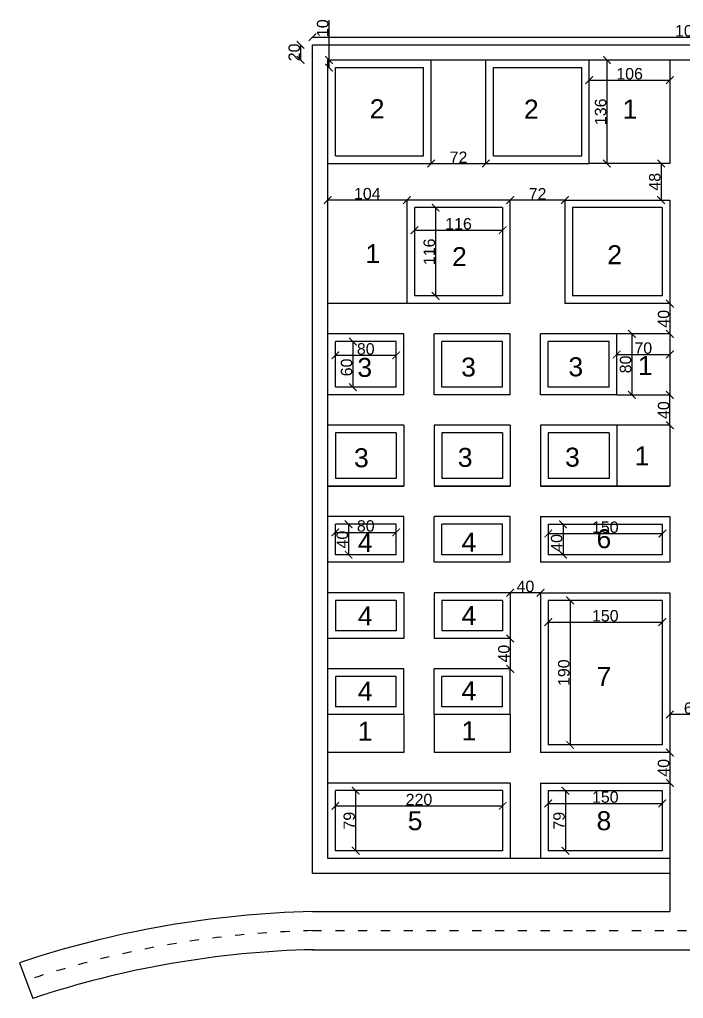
# Model space of a CAD drawing. Header units: feet. Extents: x 191 to 9673, y 164 to 2288.
# Drawn here: x 191 to 1064, y 164 to 1450 of the extents above; entities that cross this region are included whole.
import ezdxf

# ---------------------------------------------------------------- set-up
doc = ezdxf.new("R2010")
doc.units = ezdxf.units.FT
doc.linetypes.add('ACAD_ISO03W100', pattern=[30, 12, -18])
for name, color, linetype in [('ANNOTATIONS', 7, 'Continuous'), ('DIMENSIONS', 6, 'Continuous'), ('WALL', 7, 'Continuous')]:
    doc.layers.add(name, color=color, linetype=linetype)
doc.styles.get("Standard").update_dxf_attribs({"font": 'arial.ttf'})
doc.dimstyles.new('ISO-25', dxfattribs={"dimtxt": 15, "dimasz": 10, "dimexe": 1.25, "dimexo": 0.625, "dimtad": 1, "dimtxsty": 'Standard', "dimblk": 'ARCHTICK', "dimcen": 2.5, "dimse1": 1, "dimse2": 1, "dimadec": 0, "dimazin": 0, "dimtfac": 1, "dimtmove": 0, "dimatfit": 3, "dimldrblk": 'ARCHTICK', "dimfxl": 1, "dimarcsym": 0})

# ---------------------------------------------------------------- blocks, each defined once
blk = doc.blocks.new('_ArchTick')
at = {"color": 0, "linetype": 'ByBlock', "const_width": 0.15}
blk.add_lwpolyline([(-0.5, -0.5), (0.5, 0.5)], dxfattribs=at)
blk = doc.blocks.new('*D102')
at = {"layer": 'Defpoints', "color": 0, "lineweight": 211, "transparency": 16777216}
for p in [(710.3, 1181.9), (826.3, 1181.9), (826.3, 1173.1)]:
    blk.add_point(p, dxfattribs=at)
at = {"layer": 'DIMENSIONS', "color": 0, "lineweight": -2, "transparency": 16777216}
blk.add_line((710.3, 1173.1), (826.3, 1173.1), dxfattribs=at)
at = {"layer": 'DIMENSIONS', "color": 0, "lineweight": -2, "transparency": 16777216, "xscale": 10, "yscale": 10, "zscale": 10, "rotation": 180}
blk.add_blockref('_ArchTick', (710.3, 1173.1), dxfattribs=at)
at = {"layer": 'DIMENSIONS', "color": 0, "lineweight": -2, "transparency": 16777216, "xscale": 10, "yscale": 10, "zscale": 10}
blk.add_blockref('_ArchTick', (826.3, 1173.1), dxfattribs=at)
at = {"layer": 'DIMENSIONS', "color": 0, "transparency": 16777216, "insert": (768.3, 1181.4), "char_height": 15, "attachment_point": 5}
blk.add_mtext('116', dxfattribs=at)
blk = doc.blocks.new('*D131')
at = {"layer": 'Defpoints', "color": 0, "lineweight": 211, "transparency": 16777216}
for p in [(710.3, 1202.7), (710.3, 1086.7), (738.2, 1086.7)]:
    blk.add_point(p, dxfattribs=at)
at = {"layer": 'DIMENSIONS', "color": 0, "lineweight": -2, "transparency": 16777216}
blk.add_line((738.2, 1202.7), (738.2, 1086.7), dxfattribs=at)
at = {"layer": 'DIMENSIONS', "color": 0, "lineweight": -2, "transparency": 16777216, "xscale": 10, "yscale": 10, "zscale": 10}
for p, rotation in [((738.2, 1202.7), 90), ((738.2, 1086.7), 270)]:
    blk.add_blockref('_ArchTick', p, dxfattribs=dict(at, rotation=rotation))
at = {"layer": 'DIMENSIONS', "color": 0, "transparency": 16777216, "insert": (729.9, 1144.7), "char_height": 15, "attachment_point": 5, "rotation": 90}
blk.add_mtext('116', dxfattribs=at)
blk = doc.blocks.new('*D132')
at = {"layer": 'Defpoints', "color": 0, "lineweight": 211, "transparency": 16777216}
for p in [(606.3, 1026.7), (686.3, 1026.7), (686.3, 1008.7)]:
    blk.add_point(p, dxfattribs=at)
at = {"layer": 'DIMENSIONS', "color": 0, "lineweight": -2, "transparency": 16777216}
blk.add_line((606.3, 1008.7), (686.3, 1008.7), dxfattribs=at)
at = {"layer": 'DIMENSIONS', "color": 0, "lineweight": -2, "transparency": 16777216, "xscale": 10, "yscale": 10, "zscale": 10, "rotation": 180}
blk.add_blockref('_ArchTick', (606.3, 1008.7), dxfattribs=at)
at = {"layer": 'DIMENSIONS', "color": 0, "lineweight": -2, "transparency": 16777216, "xscale": 10, "yscale": 10, "zscale": 10}
blk.add_blockref('_ArchTick', (686.3, 1008.7), dxfattribs=at)
at = {"layer": 'DIMENSIONS', "color": 0, "transparency": 16777216, "insert": (646.3, 1017), "char_height": 15, "attachment_point": 5}
blk.add_mtext('80', dxfattribs=at)
blk = doc.blocks.new('*D133')
at = {"layer": 'Defpoints', "color": 0, "lineweight": 211, "transparency": 16777216}
for p in [(608.1, 1026.7), (608.1, 966.7), (629.4, 966.7)]:
    blk.add_point(p, dxfattribs=at)
at = {"layer": 'DIMENSIONS', "color": 0, "lineweight": -2, "transparency": 16777216}
blk.add_line((629.4, 1026.7), (629.4, 966.7), dxfattribs=at)
at = {"layer": 'DIMENSIONS', "color": 0, "lineweight": -2, "transparency": 16777216, "xscale": 10, "yscale": 10, "zscale": 10}
for p, rotation in [((629.4, 1026.7), 90), ((629.4, 966.7), 270)]:
    blk.add_blockref('_ArchTick', p, dxfattribs=dict(at, rotation=rotation))
at = {"layer": 'DIMENSIONS', "color": 0, "transparency": 16777216, "insert": (621.1, 992.8), "char_height": 15, "attachment_point": 5, "rotation": 90}
blk.add_mtext('60', dxfattribs=at)
blk = doc.blocks.new('*D121')
at = {"layer": 'Defpoints', "color": 0, "lineweight": 211, "transparency": 16777216}
for p in [(886.3, 686.7), (1036.3, 686.7), (1036.3, 658.1)]:
    blk.add_point(p, dxfattribs=at)
at = {"layer": 'DIMENSIONS', "color": 0, "lineweight": -2, "transparency": 16777216}
blk.add_line((886.3, 658.1), (1036.3, 658.1), dxfattribs=at)
at = {"layer": 'DIMENSIONS', "color": 0, "lineweight": -2, "transparency": 16777216, "xscale": 10, "yscale": 10, "zscale": 10, "rotation": 180}
blk.add_blockref('_ArchTick', (886.3, 658.1), dxfattribs=at)
at = {"layer": 'DIMENSIONS', "color": 0, "lineweight": -2, "transparency": 16777216, "xscale": 10, "yscale": 10, "zscale": 10}
blk.add_blockref('_ArchTick', (1036.3, 658.1), dxfattribs=at)
at = {"layer": 'DIMENSIONS', "color": 0, "transparency": 16777216, "insert": (961.3, 666.4), "char_height": 15, "attachment_point": 5}
blk.add_mtext('150', dxfattribs=at)
blk = doc.blocks.new('*D122')
at = {"layer": 'Defpoints', "color": 0, "lineweight": 211, "transparency": 16777216}
for p in [(886.3, 686.7), (886.3, 496.7), (915.1, 496.7)]:
    blk.add_point(p, dxfattribs=at)
at = {"layer": 'DIMENSIONS', "color": 0, "lineweight": -2, "transparency": 16777216}
blk.add_line((915.1, 686.7), (915.1, 496.7), dxfattribs=at)
at = {"layer": 'DIMENSIONS', "color": 0, "lineweight": -2, "transparency": 16777216, "xscale": 10, "yscale": 10, "zscale": 10}
for p, rotation in [((915.1, 686.7), 90), ((915.1, 496.7), 270)]:
    blk.add_blockref('_ArchTick', p, dxfattribs=dict(at, rotation=rotation))
at = {"layer": 'DIMENSIONS', "color": 0, "transparency": 16777216, "insert": (906.8, 591.7), "char_height": 15, "attachment_point": 5, "rotation": 90}
blk.add_mtext('190', dxfattribs=at)
blk = doc.blocks.new('*D123')
at = {"layer": 'Defpoints', "color": 0, "lineweight": 211, "transparency": 16777216}
for p in [(606.3, 786.7), (686.3, 786.7), (686.3, 776.1)]:
    blk.add_point(p, dxfattribs=at)
at = {"layer": 'DIMENSIONS', "color": 0, "lineweight": -2, "transparency": 16777216}
blk.add_line((606.3, 776.1), (686.3, 776.1), dxfattribs=at)
at = {"layer": 'DIMENSIONS', "color": 0, "lineweight": -2, "transparency": 16777216, "xscale": 10, "yscale": 10, "zscale": 10, "rotation": 180}
blk.add_blockref('_ArchTick', (606.3, 776.1), dxfattribs=at)
at = {"layer": 'DIMENSIONS', "color": 0, "lineweight": -2, "transparency": 16777216, "xscale": 10, "yscale": 10, "zscale": 10}
blk.add_blockref('_ArchTick', (686.3, 776.1), dxfattribs=at)
at = {"layer": 'DIMENSIONS', "color": 0, "transparency": 16777216, "insert": (646.3, 784.4), "char_height": 15, "attachment_point": 5}
blk.add_mtext('80', dxfattribs=at)
blk = doc.blocks.new('*D124')
at = {"layer": 'Defpoints', "color": 0, "lineweight": 211, "transparency": 16777216}
for p in [(606.3, 786.7), (606.3, 746.7), (623.7, 746.7)]:
    blk.add_point(p, dxfattribs=at)
at = {"layer": 'DIMENSIONS', "color": 0, "lineweight": -2, "transparency": 16777216}
blk.add_line((623.7, 786.7), (623.7, 746.7), dxfattribs=at)
at = {"layer": 'DIMENSIONS', "color": 0, "lineweight": -2, "transparency": 16777216, "xscale": 10, "yscale": 10, "zscale": 10}
for p, rotation in [((623.7, 786.7), 90), ((623.7, 746.7), 270)]:
    blk.add_blockref('_ArchTick', p, dxfattribs=dict(at, rotation=rotation))
at = {"layer": 'DIMENSIONS', "color": 0, "transparency": 16777216, "insert": (615.5, 766.6), "char_height": 15, "attachment_point": 5, "rotation": 90}
blk.add_mtext('40', dxfattribs=at)
blk = doc.blocks.new('*D110')
at = {"layer": 'Defpoints', "color": 0, "lineweight": 211, "transparency": 16777216}
for p in [(1046.3, 1260.7), (1034.7, 1212.7), (1046.3, 1212.7)]:
    blk.add_point(p, dxfattribs=at)
at = {"layer": 'DIMENSIONS', "color": 0, "lineweight": -2, "transparency": 16777216}
blk.add_line((1034.7, 1260.7), (1034.7, 1212.7), dxfattribs=at)
at = {"layer": 'DIMENSIONS', "color": 0, "lineweight": -2, "transparency": 16777216, "xscale": 10, "yscale": 10, "zscale": 10}
for p, rotation in [((1034.7, 1260.7), 90), ((1034.7, 1212.7), 270)]:
    blk.add_blockref('_ArchTick', p, dxfattribs=dict(at, rotation=rotation))
at = {"layer": 'DIMENSIONS', "color": 0, "transparency": 16777216, "insert": (1026.4, 1236.7), "char_height": 15, "attachment_point": 5, "rotation": 90}
blk.add_mtext('48', dxfattribs=at)
blk = doc.blocks.new('*D111')
at = {"layer": 'Defpoints', "color": 0, "lineweight": 211, "transparency": 16777216}
for p in [(1046.3, 1076.7), (1046.3, 1036.7), (1046.3, 1036.7)]:
    blk.add_point(p, dxfattribs=at)
at = {"layer": 'DIMENSIONS', "color": 0, "lineweight": -2, "transparency": 16777216}
blk.add_line((1046.3, 1076.7), (1046.3, 1036.7), dxfattribs=at)
at = {"layer": 'DIMENSIONS', "color": 0, "lineweight": -2, "transparency": 16777216, "xscale": 10, "yscale": 10, "zscale": 10}
for p, rotation in [((1046.3, 1076.7), 90), ((1046.3, 1036.7), 270)]:
    blk.add_blockref('_ArchTick', p, dxfattribs=dict(at, rotation=rotation))
at = {"layer": 'DIMENSIONS', "color": 0, "transparency": 16777216, "insert": (1038, 1056.7), "char_height": 15, "attachment_point": 5, "rotation": 90}
blk.add_mtext('40', dxfattribs=at)
blk = doc.blocks.new('*D112')
at = {"layer": 'Defpoints', "color": 0, "lineweight": 211, "transparency": 16777216}
for p in [(886.3, 436.7), (1036.3, 436.7), (1036.3, 419.9)]:
    blk.add_point(p, dxfattribs=at)
at = {"layer": 'DIMENSIONS', "color": 0, "lineweight": -2, "transparency": 16777216}
blk.add_line((886.3, 419.9), (1036.3, 419.9), dxfattribs=at)
at = {"layer": 'DIMENSIONS', "color": 0, "lineweight": -2, "transparency": 16777216, "xscale": 10, "yscale": 10, "zscale": 10, "rotation": 180}
blk.add_blockref('_ArchTick', (886.3, 419.9), dxfattribs=at)
at = {"layer": 'DIMENSIONS', "color": 0, "lineweight": -2, "transparency": 16777216, "xscale": 10, "yscale": 10, "zscale": 10}
blk.add_blockref('_ArchTick', (1036.3, 419.9), dxfattribs=at)
at = {"layer": 'DIMENSIONS', "color": 0, "transparency": 16777216, "insert": (961.3, 428.2), "char_height": 15, "attachment_point": 5}
blk.add_mtext('150', dxfattribs=at)
blk = doc.blocks.new('*D113')
at = {"layer": 'Defpoints', "color": 0, "lineweight": 211, "transparency": 16777216}
for p in [(886.3, 436.7), (886.3, 357.7), (908.9, 357.7)]:
    blk.add_point(p, dxfattribs=at)
at = {"layer": 'DIMENSIONS', "color": 0, "lineweight": -2, "transparency": 16777216}
blk.add_line((908.9, 436.7), (908.9, 357.7), dxfattribs=at)
at = {"layer": 'DIMENSIONS', "color": 0, "lineweight": -2, "transparency": 16777216, "xscale": 10, "yscale": 10, "zscale": 10}
for p, rotation in [((908.9, 436.7), 90), ((908.9, 357.7), 270)]:
    blk.add_blockref('_ArchTick', p, dxfattribs=dict(at, rotation=rotation))
at = {"layer": 'DIMENSIONS', "color": 0, "transparency": 16777216, "insert": (900.6, 397.2), "char_height": 15, "attachment_point": 5, "rotation": 90}
blk.add_mtext('79', dxfattribs=at)
blk = doc.blocks.new('*D139')
at = {"layer": 'Defpoints', "color": 0, "lineweight": 211, "transparency": 16777216}
for p in [(886.3, 786.7), (1036.3, 786.7), (1036.3, 774.5)]:
    blk.add_point(p, dxfattribs=at)
at = {"layer": 'DIMENSIONS', "color": 0, "lineweight": -2, "transparency": 16777216}
blk.add_line((886.3, 774.5), (1036.3, 774.5), dxfattribs=at)
at = {"layer": 'DIMENSIONS', "color": 0, "lineweight": -2, "transparency": 16777216, "xscale": 10, "yscale": 10, "zscale": 10, "rotation": 180}
blk.add_blockref('_ArchTick', (886.3, 774.5), dxfattribs=at)
at = {"layer": 'DIMENSIONS', "color": 0, "lineweight": -2, "transparency": 16777216, "xscale": 10, "yscale": 10, "zscale": 10}
blk.add_blockref('_ArchTick', (1036.3, 774.5), dxfattribs=at)
at = {"layer": 'DIMENSIONS', "color": 0, "transparency": 16777216, "insert": (961.3, 782.8), "char_height": 15, "attachment_point": 5}
blk.add_mtext('150', dxfattribs=at)
blk = doc.blocks.new('*D140')
at = {"layer": 'Defpoints', "color": 0, "lineweight": 211, "transparency": 16777216}
for p in [(886.3, 786.7), (886.3, 746.7), (905.7, 746.7)]:
    blk.add_point(p, dxfattribs=at)
at = {"layer": 'DIMENSIONS', "color": 0, "lineweight": -2, "transparency": 16777216}
blk.add_line((905.7, 786.7), (905.7, 746.7), dxfattribs=at)
at = {"layer": 'DIMENSIONS', "color": 0, "lineweight": -2, "transparency": 16777216, "xscale": 10, "yscale": 10, "zscale": 10}
for p, rotation in [((905.7, 786.7), 90), ((905.7, 746.7), 270)]:
    blk.add_blockref('_ArchTick', p, dxfattribs=dict(at, rotation=rotation))
at = {"layer": 'DIMENSIONS', "color": 0, "transparency": 16777216, "insert": (897.4, 762.2), "char_height": 15, "attachment_point": 5, "rotation": 90}
blk.add_mtext('40', dxfattribs=at)
blk = doc.blocks.new('*D141')
at = {"layer": 'Defpoints', "color": 0, "lineweight": 211, "transparency": 16777216}
for p in [(976.3, 1036.7), (1046.3, 1036.7), (1046.3, 1009.8)]:
    blk.add_point(p, dxfattribs=at)
at = {"layer": 'DIMENSIONS', "color": 0, "lineweight": -2, "transparency": 16777216}
blk.add_line((976.3, 1009.8), (1046.3, 1009.8), dxfattribs=at)
at = {"layer": 'DIMENSIONS', "color": 0, "lineweight": -2, "transparency": 16777216, "xscale": 10, "yscale": 10, "zscale": 10, "rotation": 180}
blk.add_blockref('_ArchTick', (976.3, 1009.8), dxfattribs=at)
at = {"layer": 'DIMENSIONS', "color": 0, "lineweight": -2, "transparency": 16777216, "xscale": 10, "yscale": 10, "zscale": 10}
blk.add_blockref('_ArchTick', (1046.3, 1009.8), dxfattribs=at)
at = {"layer": 'DIMENSIONS', "color": 0, "transparency": 16777216, "insert": (1011.3, 1018.1), "char_height": 15, "attachment_point": 5}
blk.add_mtext('70', dxfattribs=at)
blk = doc.blocks.new('*D142')
at = {"layer": 'Defpoints', "color": 0, "lineweight": 211, "transparency": 16777216}
for p in [(976.3, 1036.7), (976.3, 956.7), (996.3, 956.7)]:
    blk.add_point(p, dxfattribs=at)
at = {"layer": 'DIMENSIONS', "color": 0, "lineweight": -2, "transparency": 16777216}
blk.add_line((996.3, 1036.7), (996.3, 956.7), dxfattribs=at)
at = {"layer": 'DIMENSIONS', "color": 0, "lineweight": -2, "transparency": 16777216, "xscale": 10, "yscale": 10, "zscale": 10}
for p, rotation in [((996.3, 1036.7), 90), ((996.3, 956.7), 270)]:
    blk.add_blockref('_ArchTick', p, dxfattribs=dict(at, rotation=rotation))
at = {"layer": 'DIMENSIONS', "color": 0, "transparency": 16777216, "insert": (988, 996.7), "char_height": 15, "attachment_point": 5, "rotation": 90}
blk.add_mtext('80', dxfattribs=at)
blk = doc.blocks.new('*D143')
at = {"layer": 'Defpoints', "color": 0, "lineweight": 211, "transparency": 16777216}
for p in [(940.3, 1396.7), (940.3, 1260.7), (963.5, 1260.7)]:
    blk.add_point(p, dxfattribs=at)
at = {"layer": 'DIMENSIONS', "color": 0, "lineweight": -2, "transparency": 16777216}
blk.add_line((963.5, 1396.7), (963.5, 1260.7), dxfattribs=at)
at = {"layer": 'DIMENSIONS', "color": 0, "lineweight": -2, "transparency": 16777216, "xscale": 10, "yscale": 10, "zscale": 10}
for p, rotation in [((963.5, 1396.7), 90), ((963.5, 1260.7), 270)]:
    blk.add_blockref('_ArchTick', p, dxfattribs=dict(at, rotation=rotation))
at = {"layer": 'DIMENSIONS', "color": 0, "transparency": 16777216, "insert": (955.2, 1328.7), "char_height": 15, "attachment_point": 5, "rotation": 90}
blk.add_mtext('136', dxfattribs=at)
blk = doc.blocks.new('*D103')
at = {"layer": 'Defpoints', "color": 0, "lineweight": 211, "transparency": 16777216}
for p in [(940.3, 1396.7), (1046.3, 1396.7), (1046.3, 1370.3)]:
    blk.add_point(p, dxfattribs=at)
at = {"layer": 'DIMENSIONS', "color": 0, "lineweight": -2, "transparency": 16777216}
blk.add_line((940.3, 1370.3), (1046.3, 1370.3), dxfattribs=at)
at = {"layer": 'DIMENSIONS', "color": 0, "lineweight": -2, "transparency": 16777216, "xscale": 10, "yscale": 10, "zscale": 10, "rotation": 180}
blk.add_blockref('_ArchTick', (940.3, 1370.3), dxfattribs=at)
at = {"layer": 'DIMENSIONS', "color": 0, "lineweight": -2, "transparency": 16777216, "xscale": 10, "yscale": 10, "zscale": 10}
blk.add_blockref('_ArchTick', (1046.3, 1370.3), dxfattribs=at)
at = {"layer": 'DIMENSIONS', "color": 0, "transparency": 16777216, "insert": (993.3, 1378.6), "char_height": 15, "attachment_point": 5}
blk.add_mtext('106', dxfattribs=at)
blk = doc.blocks.new('*D125')
at = {"layer": 'Defpoints', "color": 0, "lineweight": 211, "transparency": 16777216}
for p in [(1046.3, 536.7), (1046.3, 536.7), (1106.3, 536.7)]:
    blk.add_point(p, dxfattribs=at)
at = {"layer": 'DIMENSIONS', "color": 0, "lineweight": -2, "transparency": 16777216}
blk.add_line((1106.3, 536.7), (1046.3, 536.7), dxfattribs=at)
at = {"layer": 'DIMENSIONS', "color": 0, "lineweight": -2, "transparency": 16777216, "xscale": 10, "yscale": 10, "zscale": 10, "rotation": 180}
blk.add_blockref('_ArchTick', (1046.3, 536.7), dxfattribs=at)
at = {"layer": 'DIMENSIONS', "color": 0, "lineweight": -2, "transparency": 16777216, "xscale": 10, "yscale": 10, "zscale": 10}
blk.add_blockref('_ArchTick', (1106.3, 536.7), dxfattribs=at)
at = {"layer": 'DIMENSIONS', "color": 0, "transparency": 16777216, "insert": (1076.3, 545), "char_height": 15, "attachment_point": 5}
blk.add_mtext('60', dxfattribs=at)
blk = doc.blocks.new('*D126')
at = {"layer": 'Defpoints', "color": 0, "lineweight": 211, "transparency": 16777216}
for p in [(1046.3, 486.7), (1046.3, 446.7), (1046.3, 446.7)]:
    blk.add_point(p, dxfattribs=at)
at = {"layer": 'DIMENSIONS', "color": 0, "lineweight": -2, "transparency": 16777216}
blk.add_line((1046.3, 486.7), (1046.3, 446.7), dxfattribs=at)
at = {"layer": 'DIMENSIONS', "color": 0, "lineweight": -2, "transparency": 16777216, "xscale": 10, "yscale": 10, "zscale": 10}
for p, rotation in [((1046.3, 486.7), 90), ((1046.3, 446.7), 270)]:
    blk.add_blockref('_ArchTick', p, dxfattribs=dict(at, rotation=rotation))
at = {"layer": 'DIMENSIONS', "color": 0, "transparency": 16777216, "insert": (1038, 466.7), "char_height": 15, "attachment_point": 5, "rotation": 90}
blk.add_mtext('40', dxfattribs=at)
blk = doc.blocks.new('*D128')
at = {"layer": 'Defpoints', "color": 0, "lineweight": 211, "transparency": 16777216}
for p in [(836.3, 696.7), (836.3, 696.7), (876.3, 696.7)]:
    blk.add_point(p, dxfattribs=at)
at = {"layer": 'DIMENSIONS', "color": 0, "lineweight": -2, "transparency": 16777216}
blk.add_line((876.3, 696.7), (836.3, 696.7), dxfattribs=at)
at = {"layer": 'DIMENSIONS', "color": 0, "lineweight": -2, "transparency": 16777216, "xscale": 10, "yscale": 10, "zscale": 10, "rotation": 180}
blk.add_blockref('_ArchTick', (836.3, 696.7), dxfattribs=at)
at = {"layer": 'DIMENSIONS', "color": 0, "lineweight": -2, "transparency": 16777216, "xscale": 10, "yscale": 10, "zscale": 10}
blk.add_blockref('_ArchTick', (876.3, 696.7), dxfattribs=at)
at = {"layer": 'DIMENSIONS', "color": 0, "transparency": 16777216, "insert": (856.3, 705), "char_height": 15, "attachment_point": 5}
blk.add_mtext('40', dxfattribs=at)
blk = doc.blocks.new('*D129')
at = {"layer": 'Defpoints', "color": 0, "lineweight": 211, "transparency": 16777216}
for p in [(836.3, 636.7), (836.3, 596.7), (836.3, 596.7)]:
    blk.add_point(p, dxfattribs=at)
at = {"layer": 'DIMENSIONS', "color": 0, "lineweight": -2, "transparency": 16777216}
blk.add_line((836.3, 636.7), (836.3, 596.7), dxfattribs=at)
at = {"layer": 'DIMENSIONS', "color": 0, "lineweight": -2, "transparency": 16777216, "xscale": 10, "yscale": 10, "zscale": 10}
for p, rotation in [((836.3, 636.7), 90), ((836.3, 596.7), 270)]:
    blk.add_blockref('_ArchTick', p, dxfattribs=dict(at, rotation=rotation))
at = {"layer": 'DIMENSIONS', "color": 0, "transparency": 16777216, "insert": (828, 616.7), "char_height": 15, "attachment_point": 5, "rotation": 90}
blk.add_mtext('40', dxfattribs=at)
blk = doc.blocks.new('*D130')
at = {"layer": 'Defpoints', "color": 0, "lineweight": 211, "transparency": 16777216}
for p in [(836.3, 1212.7), (836.3, 1212.7), (908.3, 1212.7)]:
    blk.add_point(p, dxfattribs=at)
at = {"layer": 'DIMENSIONS', "color": 0, "lineweight": -2, "transparency": 16777216}
blk.add_line((908.3, 1212.7), (836.3, 1212.7), dxfattribs=at)
at = {"layer": 'DIMENSIONS', "color": 0, "lineweight": -2, "transparency": 16777216, "xscale": 10, "yscale": 10, "zscale": 10, "rotation": 180}
blk.add_blockref('_ArchTick', (836.3, 1212.7), dxfattribs=at)
at = {"layer": 'DIMENSIONS', "color": 0, "lineweight": -2, "transparency": 16777216, "xscale": 10, "yscale": 10, "zscale": 10}
blk.add_blockref('_ArchTick', (908.3, 1212.7), dxfattribs=at)
at = {"layer": 'DIMENSIONS', "color": 0, "transparency": 16777216, "insert": (872.3, 1220.9), "char_height": 15, "attachment_point": 5}
blk.add_mtext('72', dxfattribs=at)
blk = doc.blocks.new('*D115')
at = {"layer": 'Defpoints', "color": 0, "lineweight": 211, "transparency": 16777216}
for p in [(576.3, 1416.7), (560.6, 1396.7), (576.3, 1396.7)]:
    blk.add_point(p, dxfattribs=at)
at = {"layer": 'DIMENSIONS', "color": 0, "lineweight": -2, "transparency": 16777216}
blk.add_line((560.6, 1416.7), (560.6, 1396.7), dxfattribs=at)
at = {"layer": 'DIMENSIONS', "color": 0, "lineweight": -2, "transparency": 16777216, "xscale": 10, "yscale": 10, "zscale": 10}
for p, rotation in [((560.6, 1416.7), 90), ((560.6, 1396.7), 270)]:
    blk.add_blockref('_ArchTick', p, dxfattribs=dict(at, rotation=rotation))
at = {"layer": 'DIMENSIONS', "color": 0, "transparency": 16777216, "insert": (552.3, 1406.7), "char_height": 15, "attachment_point": 5, "rotation": 90}
blk.add_mtext('20', dxfattribs=at)
blk = doc.blocks.new('*D116')
at = {"layer": 'Defpoints', "color": 0, "lineweight": 211, "transparency": 16777216}
for p in [(576.3, 1416.7), (1576.3, 1426.7), (1576.3, 1416.7)]:
    blk.add_point(p, dxfattribs=at)
at = {"layer": 'DIMENSIONS', "color": 0, "lineweight": -2, "transparency": 16777216}
blk.add_line((576.3, 1426.7), (1576.3, 1426.7), dxfattribs=at)
at = {"layer": 'DIMENSIONS', "color": 0, "lineweight": -2, "transparency": 16777216, "xscale": 10, "yscale": 10, "zscale": 10, "rotation": 180}
blk.add_blockref('_ArchTick', (576.3, 1426.7), dxfattribs=at)
at = {"layer": 'DIMENSIONS', "color": 0, "lineweight": -2, "transparency": 16777216, "xscale": 10, "yscale": 10, "zscale": 10}
blk.add_blockref('_ArchTick', (1576.3, 1426.7), dxfattribs=at)
at = {"layer": 'DIMENSIONS', "color": 0, "transparency": 16777216, "insert": (1076.3, 1435), "char_height": 15, "attachment_point": 5}
blk.add_mtext('1000', dxfattribs=at)
blk = doc.blocks.new('*D118')
at = {"layer": 'Defpoints', "color": 0, "lineweight": 211, "transparency": 16777216}
for p in [(596.3, 1212.7), (596.3, 1212.7), (700.3, 1212.7)]:
    blk.add_point(p, dxfattribs=at)
at = {"layer": 'DIMENSIONS', "color": 0, "lineweight": -2, "transparency": 16777216}
blk.add_line((700.3, 1212.7), (596.3, 1212.7), dxfattribs=at)
at = {"layer": 'DIMENSIONS', "color": 0, "lineweight": -2, "transparency": 16777216, "xscale": 10, "yscale": 10, "zscale": 10, "rotation": 180}
blk.add_blockref('_ArchTick', (596.3, 1212.7), dxfattribs=at)
at = {"layer": 'DIMENSIONS', "color": 0, "lineweight": -2, "transparency": 16777216, "xscale": 10, "yscale": 10, "zscale": 10}
blk.add_blockref('_ArchTick', (700.3, 1212.7), dxfattribs=at)
at = {"layer": 'DIMENSIONS', "color": 0, "transparency": 16777216, "insert": (648.3, 1221), "char_height": 15, "attachment_point": 5}
blk.add_mtext('104', dxfattribs=at)
blk = doc.blocks.new('*D119')
at = {"layer": 'Defpoints', "color": 0, "lineweight": 211, "transparency": 16777216}
for p in [(732.3, 1260.7), (804.3, 1260.7), (804.3, 1260.7)]:
    blk.add_point(p, dxfattribs=at)
at = {"layer": 'DIMENSIONS', "color": 0, "lineweight": -2, "transparency": 16777216}
blk.add_line((732.3, 1260.7), (804.3, 1260.7), dxfattribs=at)
at = {"layer": 'DIMENSIONS', "color": 0, "lineweight": -2, "transparency": 16777216, "xscale": 10, "yscale": 10, "zscale": 10, "rotation": 180}
blk.add_blockref('_ArchTick', (732.3, 1260.7), dxfattribs=at)
at = {"layer": 'DIMENSIONS', "color": 0, "lineweight": -2, "transparency": 16777216, "xscale": 10, "yscale": 10, "zscale": 10}
blk.add_blockref('_ArchTick', (804.3, 1260.7), dxfattribs=at)
at = {"layer": 'DIMENSIONS', "color": 0, "transparency": 16777216, "insert": (768.3, 1268.9), "char_height": 15, "attachment_point": 5}
blk.add_mtext('72', dxfattribs=at)
blk = doc.blocks.new('*D148')
at = {"layer": 'Defpoints', "color": 0, "lineweight": 211, "transparency": 16777216}
for p in [(1046.3, 956.7), (1046.3, 956.7), (1046.3, 916.7)]:
    blk.add_point(p, dxfattribs=at)
at = {"layer": 'DIMENSIONS', "color": 0, "lineweight": -2, "transparency": 16777216}
blk.add_line((1046.3, 916.7), (1046.3, 956.7), dxfattribs=at)
at = {"layer": 'DIMENSIONS', "color": 0, "lineweight": -2, "transparency": 16777216, "xscale": 10, "yscale": 10, "zscale": 10}
for p, rotation in [((1046.3, 956.7), 90), ((1046.3, 916.7), 270)]:
    blk.add_blockref('_ArchTick', p, dxfattribs=dict(at, rotation=rotation))
at = {"layer": 'DIMENSIONS', "color": 0, "transparency": 16777216, "insert": (1038, 936.7), "char_height": 15, "attachment_point": 5, "rotation": 90}
blk.add_mtext('40', dxfattribs=at)
blk = doc.blocks.new('*D150')
at = {"layer": 'Defpoints', "color": 0, "lineweight": 211, "transparency": 16777216}
for p in [(598, 1396.7), (606.3, 1396.7), (606.3, 1386.7)]:
    blk.add_point(p, dxfattribs=at)
at = {"layer": 'DIMENSIONS', "color": 0, "lineweight": -2, "transparency": 16777216}
for p, q in [((598, 1396.7), (598, 1449.1)), ((598, 1386.7), (598, 1396.7))]:
    blk.add_line(p, q, dxfattribs=at)
at = {"layer": 'DIMENSIONS', "color": 0, "lineweight": -2, "transparency": 16777216, "xscale": 10, "yscale": 10, "zscale": 10}
for p, rotation in [((598, 1396.7), 90), ((598, 1386.7), 270)]:
    blk.add_blockref('_ArchTick', p, dxfattribs=dict(at, rotation=rotation))
at = {"layer": 'DIMENSIONS', "color": 0, "transparency": 16777216, "insert": (589.7, 1438.5), "char_height": 15, "attachment_point": 5, "rotation": 90}
blk.add_mtext('10', dxfattribs=at)
blk = doc.blocks.new('*D201')
at = {"layer": 'Defpoints', "color": 0, "lineweight": 211, "transparency": 16777216}
for p in [(606.3, 436.7), (826.3, 436.7), (826.3, 416.7)]:
    blk.add_point(p, dxfattribs=at)
at = {"layer": 'DIMENSIONS', "color": 0, "lineweight": -2, "transparency": 16777216}
blk.add_line((606.3, 416.7), (826.3, 416.7), dxfattribs=at)
at = {"layer": 'DIMENSIONS', "color": 0, "lineweight": -2, "transparency": 16777216, "xscale": 10, "yscale": 10, "zscale": 10, "rotation": 180}
blk.add_blockref('_ArchTick', (606.3, 416.7), dxfattribs=at)
at = {"layer": 'DIMENSIONS', "color": 0, "lineweight": -2, "transparency": 16777216, "xscale": 10, "yscale": 10, "zscale": 10}
blk.add_blockref('_ArchTick', (826.3, 416.7), dxfattribs=at)
at = {"layer": 'DIMENSIONS', "color": 0, "transparency": 16777216, "insert": (716.3, 425), "char_height": 15, "attachment_point": 5}
blk.add_mtext('220', dxfattribs=at)
blk = doc.blocks.new('*D202')
at = {"layer": 'Defpoints', "color": 0, "lineweight": 211, "transparency": 16777216}
for p in [(606.3, 436.7), (606.3, 357.7), (633, 357.7)]:
    blk.add_point(p, dxfattribs=at)
at = {"layer": 'DIMENSIONS', "color": 0, "lineweight": -2, "transparency": 16777216}
blk.add_line((633, 436.7), (633, 357.7), dxfattribs=at)
at = {"layer": 'DIMENSIONS', "color": 0, "lineweight": -2, "transparency": 16777216, "xscale": 10, "yscale": 10, "zscale": 10}
for p, rotation in [((633, 436.7), 90), ((633, 357.7), 270)]:
    blk.add_blockref('_ArchTick', p, dxfattribs=dict(at, rotation=rotation))
at = {"layer": 'DIMENSIONS', "color": 0, "transparency": 16777216, "insert": (624.7, 397.2), "char_height": 15, "attachment_point": 5, "rotation": 90}
blk.add_mtext('79', dxfattribs=at)

msp = doc.modelspace()

# ---------------------------------------------------------------- linework, layer by layer
for p, q in [((700.307, 1212.735), (596.307, 1212.735)), ((700.307, 1076.735), (596.307, 1076.735)), ((696.307, 536.735), (696.307, 486.735)), ((736.307, 536.735), (736.307, 486.735)), ((836.307, 536.735), (836.307, 486.735)), ((696.307, 486.735), (596.307, 486.735)), ((836.307, 486.735), (736.307, 486.735)), ((836.307, 446.735), (596.307, 446.735)), ((836.307, 446.735), (836.307, 347.735)), ((826.307, 436.735), (606.307, 436.735)), ((826.307, 436.735), (826.307, 357.735)), ((1046.307, 327.735), (1046.307, 277.735)), ((576.307, 277.735), (1046.307, 277.735)), ((576.307, 227.735), (1576.307, 227.735)), ((191.054, 210.561), (208.553, 163.689))]:
    msp.add_line(p, q)
at = {"color": 7, "linetype": 'ACAD_ISO03W100'}
msp.add_line((576.307, 252.735), (1576.307, 252.735), dxfattribs=at)
for radius, end in [(1311.021, 108.46817), (1261.021, 108.388669)]:
    msp.add_arc((606.356, -1032.942), radius, 91.313351, end)
msp.add_arc((605.783, -1032.949), 1286.021, 91.313351, 108.429193, dxfattribs=at)
at = {"layer": 'WALL'}
for p, q in [((576.307, 1416.735), (1576.307, 1416.735)), ((576.307, 327.735), (576.307, 1416.735)), ((596.307, 1396.735), (1556.307, 1396.735)), ((596.307, 347.735), (596.307, 1396.735)), ((596.307, 1396.735), (606.307, 1396.735)), ((596.307, 1396.735), (596.307, 1386.735)), ((596.307, 1396.735), (606.307, 1396.735)), ((732.307, 1260.735), (732.307, 1396.735)), ((804.307, 1260.735), (804.307, 1396.735)), ((940.307, 1260.735), (940.307, 1396.735)), ((1046.307, 1396.735), (1046.307, 1260.735)), ((606.307, 1270.735), (606.307, 1386.735)), ((606.307, 1386.735), (722.307, 1386.735)), ((722.307, 1270.735), (722.307, 1386.735)), ((814.307, 1386.735), (930.307, 1386.735)), ((814.307, 1270.735), (814.307, 1386.735)), ((930.307, 1270.735), (930.307, 1386.735)), ((596.307, 1260.735), (732.307, 1260.735)), ((606.307, 1270.735), (722.307, 1270.735)), ((804.307, 1260.735), (940.307, 1260.735)), ((814.307, 1270.735), (930.307, 1270.735)), ((1046.307, 1260.735), (940.307, 1260.735)), ((836.307, 1212.735), (700.307, 1212.735)), ((700.307, 1212.735), (700.307, 1076.735)), ((836.307, 1076.735), (836.307, 1212.735)), ((908.307, 1212.735), (908.307, 1076.735)), ((908.307, 1212.735), (1046.307, 1212.735)), ((1046.307, 1212.735), (1046.307, 1076.735)), ((826.307, 1202.735), (710.307, 1202.735)), ((710.307, 1202.735), (710.307, 1086.735)), ((826.307, 1202.735), (826.307, 1086.735)), ((918.307, 1202.735), (918.307, 1086.735)), ((1036.307, 1202.735), (918.307, 1202.735)), ((1036.307, 1202.735), (1036.307, 1086.735)), ((826.307, 1086.735), (710.307, 1086.735)), ((1036.307, 1086.735), (918.307, 1086.735)), ((836.307, 1076.735), (700.307, 1076.735)), ((1046.307, 1076.735), (908.307, 1076.735)), ((696.307, 1036.735), (596.307, 1036.735)), ((696.307, 956.735), (696.307, 1036.735)), ((736.307, 956.735), (736.307, 1036.735)), ((836.307, 1036.735), (736.307, 1036.735)), ((836.307, 956.735), (836.307, 1036.735)), ((876.307, 956.735), (876.307, 1036.735)), ((1046.307, 1036.735), (876.307, 1036.735)), ((976.307, 956.735), (976.307, 1036.735)), ((1046.307, 1036.735), (1046.307, 956.735)), ((606.307, 966.735), (606.307, 1026.735)), ((686.307, 1026.735), (606.307, 1026.735)), ((686.307, 966.735), (686.307, 1026.735)), ((746.307, 966.735), (746.307, 1026.735)), ((826.307, 1026.735), (746.307, 1026.735)), ((826.307, 966.735), (826.307, 1026.735)), ((886.307, 966.735), (886.307, 1026.735)), ((966.307, 1026.735), (886.307, 1026.735)), ((966.307, 966.735), (966.307, 1026.735)), ((686.307, 966.735), (606.307, 966.735)), ((826.307, 966.735), (746.307, 966.735)), ((966.307, 966.735), (886.307, 966.735)), ((696.307, 956.735), (596.307, 956.735)), ((836.307, 956.735), (736.307, 956.735)), ((976.307, 956.735), (876.307, 956.735)), ((976.307, 956.735), (1046.307, 956.735)), ((696.307, 916.735), (596.307, 916.735)), ((696.307, 916.735), (696.307, 836.735)), ((736.307, 916.735), (736.307, 836.735)), ((836.307, 916.735), (736.307, 916.735)), ((836.307, 916.735), (836.307, 836.735)), ((876.307, 916.735), (876.307, 836.735)), ((976.307, 916.735), (876.307, 916.735)), ((976.307, 916.735), (976.307, 836.735)), ((1046.307, 916.735), (976.307, 916.735)), ((1046.307, 916.735), (1046.307, 836.735)), ((606.307, 906.735), (606.307, 846.735)), ((686.307, 906.735), (606.307, 906.735)), ((686.307, 906.735), (686.307, 846.735)), ((746.307, 906.735), (746.307, 846.735)), ((826.307, 906.735), (746.307, 906.735)), ((826.307, 906.735), (826.307, 846.735)), ((886.307, 906.735), (886.307, 846.735)), ((966.307, 906.735), (886.307, 906.735)), ((966.307, 906.735), (966.307, 846.735)), ((696.307, 836.735), (596.307, 836.735)), ((596.307, 836.735), (696.307, 836.735)), ((686.307, 846.735), (606.307, 846.735)), ((836.307, 836.735), (736.307, 836.735)), ((736.307, 836.735), (836.307, 836.735)), ((826.307, 846.735), (746.307, 846.735)), ((1046.307, 836.735), (876.307, 836.735)), ((876.307, 836.735), (1046.307, 836.735)), ((966.307, 846.735), (886.307, 846.735)), ((696.307, 796.735), (596.307, 796.735)), ((606.307, 746.735), (606.307, 786.735)), ((686.307, 786.735), (606.307, 786.735)), ((686.307, 746.735), (686.307, 786.735)), ((696.307, 736.735), (696.307, 796.735)), ((736.307, 736.735), (736.307, 796.735)), ((836.307, 796.735), (736.307, 796.735)), ((746.307, 746.735), (746.307, 786.735)), ((826.307, 786.735), (746.307, 786.735)), ((826.307, 746.735), (826.307, 786.735)), ((836.307, 736.735), (836.307, 796.735)), ((876.307, 796.735), (876.307, 736.735)), ((876.307, 796.735), (1046.307, 796.735)), ((886.307, 786.735), (886.307, 746.735)), ((886.307, 786.735), (1036.307, 786.735)), ((1036.307, 786.735), (1036.307, 746.735)), ((1046.307, 796.735), (1046.307, 736.735)), ((686.307, 746.735), (606.307, 746.735)), ((826.307, 746.735), (746.307, 746.735)), ((1036.307, 746.735), (886.307, 746.735)), ((696.307, 736.735), (596.307, 736.735)), ((836.307, 736.735), (736.307, 736.735)), ((1046.307, 736.735), (876.307, 736.735)), ((696.307, 696.735), (596.307, 696.735)), ((696.307, 696.735), (696.307, 636.735)), ((836.307, 696.735), (736.307, 696.735)), ((736.307, 696.735), (736.307, 636.735)), ((836.307, 696.735), (836.307, 636.735)), ((876.307, 696.735), (876.307, 486.735)), ((876.307, 696.735), (1046.307, 696.735)), ((1046.307, 696.735), (1046.307, 486.735)), ((606.307, 686.735), (606.307, 646.735)), ((686.307, 686.735), (606.307, 686.735)), ((686.307, 686.735), (686.307, 646.735)), ((746.307, 686.735), (746.307, 646.735)), ((826.307, 686.735), (746.307, 686.735)), ((826.307, 686.735), (826.307, 646.735)), ((886.307, 686.735), (886.307, 496.735)), ((1036.307, 686.735), (886.307, 686.735)), ((1036.307, 686.735), (1036.307, 496.735)), ((686.307, 646.735), (606.307, 646.735)), ((826.307, 646.735), (746.307, 646.735)), ((696.307, 636.735), (596.307, 636.735)), ((836.307, 636.735), (736.307, 636.735)), ((696.307, 596.735), (596.307, 596.735)), ((696.307, 536.735), (696.307, 596.735)), ((736.307, 536.735), (736.307, 596.735)), ((836.307, 596.735), (736.307, 596.735)), ((836.307, 536.735), (836.307, 596.735)), ((686.307, 586.735), (606.307, 586.735)), ((606.307, 586.735), (606.307, 546.735)), ((686.307, 546.735), (686.307, 586.735)), ((746.307, 546.735), (746.307, 586.735)), ((826.307, 586.735), (746.307, 586.735)), ((826.307, 546.735), (826.307, 586.735)), ((686.307, 546.735), (606.307, 546.735)), ((826.307, 546.735), (746.307, 546.735)), ((696.307, 536.735), (596.307, 536.735)), ((836.307, 536.735), (736.307, 536.735)), ((1036.307, 496.735), (886.307, 496.735)), ((1046.307, 486.735), (876.307, 486.735)), ((876.307, 446.735), (1046.307, 446.735)), ((876.307, 446.735), (876.307, 347.735)), ((1046.307, 446.735), (1046.307, 327.735)), ((606.307, 357.735), (606.307, 436.735)), ((886.307, 436.735), (1036.307, 436.735)), ((886.307, 436.735), (886.307, 357.735)), ((1036.307, 436.735), (1036.307, 357.735)), ((1046.307, 347.735), (596.307, 347.735)), ((826.307, 357.735), (606.307, 357.735)), ((1036.307, 357.735), (886.307, 357.735)), ((1046.307, 327.735), (576.307, 327.735))]:
    msp.add_line(p, q, dxfattribs=at)

# ---------------------------------------------------------------- texts
at = {"layer": 'ANNOTATIONS', "char_height": 24.957, "attachment_point": 1}
for s, heights, insert in [('2', [0], (651.588, 1345.172)), ('2', [0], (854.334, 1344.65)), ('1', [0], (983.942, 1344.65)), ('1', [0], (645.929, 1154.756)), ('2', [0], (759.828, 1150.833)), ('2', [0], (963.961, 1153.351)), ('3', [0], (635.295, 1005.282)), ('3', [13.094], (771.746, 1005.775)), ('3', [0], (912.824, 1006.065)), ('1', [0], (1004.244, 1007.821)), ('3', [0], (767.332, 887.08)), ('3', [0], (908.41, 887.37)), ('1', [0], (999.83, 889.126)), ('3', [0], (630.881, 886.586)), ('4', [0], (635.826, 775.177)), ('4', [0], (772.277, 775.671)), ('6', [0], (949.817, 780.311)), ('4', [0], (635.826, 678.753)), ('4', [0], (772.277, 679.247)), ('7', [0], (949.817, 599.086)), ('4', [0], (635.826, 579.919)), ('4', [0], (772.277, 580.412)), ('1', [0], (635.826, 527.359)), ('1', [0], (772.277, 527.852)), ('5', [0], (701.497, 409.654)), ('8', [0], (949.817, 409.654))]:
    msp.add_mtext_dynamic_manual_height_columns(s, width=32.60879, gutter_width=124.784, heights=heights, dxfattribs=dict(at, insert=insert))

# ---------------------------------------------------------------- dimensions: what is measured, and where the dimension line sits
at = {"layer": 'DIMENSIONS'}
for base, p1, p2, picture, middle in [((1576.307, 1426.689), (576.307, 1416.735), (1576.307, 1416.735), '*D116', (1076.307, 1434.973)), ((1046.307, 1370.291), (940.307, 1396.735), (1046.307, 1396.735), '*D103', (993.307, 1378.574)), ((804.307, 1260.735), (732.307, 1260.735), (804.307, 1260.735), '*D119', (768.307, 1268.89)), ((596.307, 1212.735), (700.307, 1212.735), (596.307, 1212.735), '*D118', (648.307, 1221.018)), ((836.307, 1212.735), (908.307, 1212.735), (836.307, 1212.735), '*D130', (872.307, 1220.89)), ((826.307, 1173.145), (710.307, 1181.918), (826.307, 1181.918), '*D102', (768.307, 1181.428)), ((1036.307, 774.531), (886.307, 786.735), (1036.307, 786.735), '*D139', (961.307, 782.815)), ((836.307, 696.735), (876.307, 696.735), (836.307, 696.735), '*D128', (856.307, 705.018)), ((1046.307, 536.735), (1106.307, 536.735), (1046.307, 536.735), '*D125', (1076.307, 545.018)), ((1036.307, 419.935), (886.307, 436.735), (1036.307, 436.735), '*D112', (961.307, 428.218)), ((826.307, 416.717), (606.307, 436.735), (826.307, 436.735), '*D201', (716.307, 425.001))]:
    dim = msp.add_linear_dim(base=base, p1=p1, p2=p2, dimstyle='ISO-25', dxfattribs=at)
    dim.commit()
    dim.dimension.update_dxf_attribs({"geometry": picture, "text_midpoint": middle})
for base, p1, p2, picture, middle in [((598.024, 1396.735), (606.307, 1386.735), (606.307, 1396.735), '*D150', (598.024, 1438.483)), ((560.577, 1396.735), (576.307, 1416.735), (576.307, 1396.735), '*D115', (560.577, 1406.735)), ((996.331, 956.735), (976.307, 1036.735), (976.307, 956.735), '*D142', (996.331, 996.735)), ((629.411, 966.735), (608.146, 1026.735), (608.146, 966.735), '*D133', (629.411, 992.805)), ((623.739, 746.735), (606.307, 786.735), (606.307, 746.735), '*D124', (623.739, 766.625)), ((905.68, 746.735), (886.307, 786.735), (886.307, 746.735), '*D140', (905.68, 762.156))]:
    dim = msp.add_linear_dim(base=base, p1=p1, p2=p2, angle=90, dimstyle='ISO-25', dxfattribs=at)
    dim.commit()
    dim.dimension.update_dxf_attribs({"geometry": picture, "text_midpoint": middle, "dimtype": 160})
for base, p1, p2, picture, middle in [((963.467, 1260.735), (940.307, 1396.735), (940.307, 1260.735), '*D143', (955.178, 1328.735)), ((1034.708, 1212.735), (1046.307, 1260.735), (1046.307, 1212.735), '*D110', (1026.425, 1236.735)), ((738.195, 1086.735), (710.307, 1202.735), (710.307, 1086.735), '*D131', (729.911, 1144.735)), ((1046.307, 1036.735), (1046.307, 1076.735), (1046.307, 1036.735), '*D111', (1038.024, 1056.735)), ((1046.307, 956.735), (1046.307, 916.735), (1046.307, 956.735), '*D148', (1038.024, 936.735)), ((915.067, 496.735), (886.307, 686.735), (886.307, 496.735), '*D122', (906.783, 591.735)), ((836.307, 596.735), (836.307, 636.735), (836.307, 596.735), '*D129', (828.024, 616.735)), ((1046.307, 446.735), (1046.307, 486.735), (1046.307, 446.735), '*D126', (1038.024, 466.735)), ((633.001, 357.735), (606.307, 436.735), (606.307, 357.735), '*D202', (624.718, 397.235)), ((908.907, 357.735), (886.307, 436.735), (886.307, 357.735), '*D113', (900.624, 397.235))]:
    dim = msp.add_linear_dim(base=base, p1=p1, p2=p2, angle=90, dimstyle='ISO-25', dxfattribs=at)
    dim.commit()
    dim.dimension.update_dxf_attribs({"geometry": picture, "text_midpoint": middle})
for base, p1, p2, picture, middle in [((1046.307, 1009.821), (976.307, 1036.735), (1046.307, 1036.735), '*D141', (1011.307, 1009.821)), ((686.307, 1008.721), (606.307, 1026.735), (686.307, 1026.735), '*D132', (646.307, 1008.721)), ((686.307, 776.106), (606.307, 786.735), (686.307, 786.735), '*D123', (646.307, 776.106)), ((1036.307, 658.149), (886.307, 686.735), (1036.307, 686.735), '*D121', (961.307, 658.149))]:
    dim = msp.add_linear_dim(base=base, p1=p1, p2=p2, dimstyle='ISO-25', dxfattribs=at)
    dim.commit()
    dim.dimension.update_dxf_attribs({"geometry": picture, "text_midpoint": middle, "dimtype": 160})

doc.saveas('drawing.dxf')
